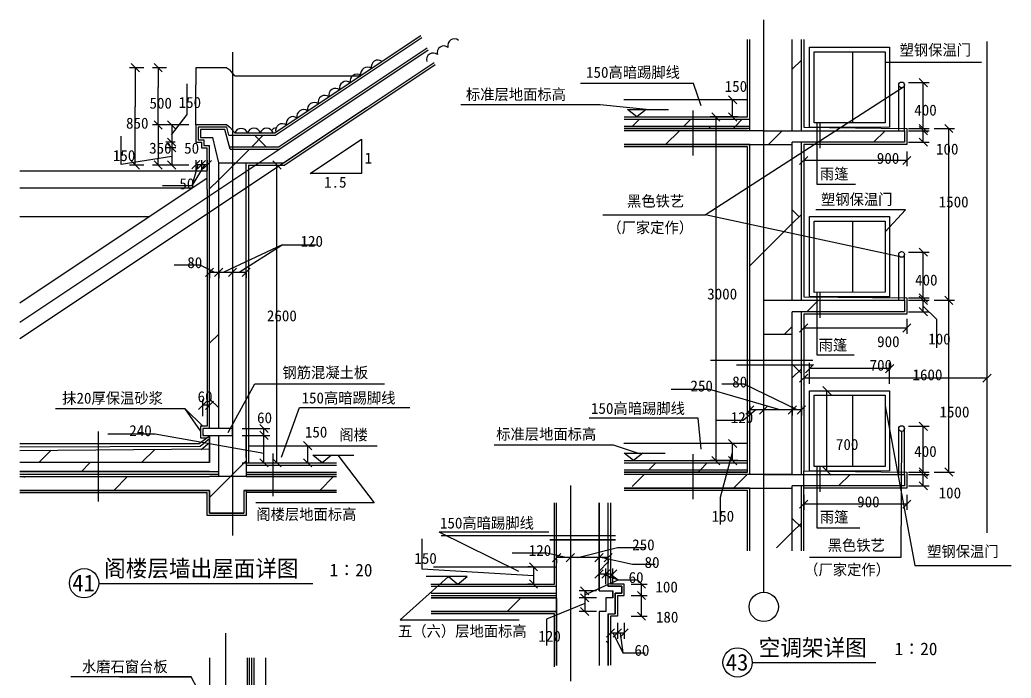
# Model space of a CAD drawing. Header units: metres. Extents: x 570 to 9778, y 8 to 11823.
# Drawn here: x 608 to 9261, y 6075 to 11823 of the extents above; entities that cross this region are included whole.
import ezdxf

# ---------------------------------------------------------------- set-up
doc = ezdxf.new("R2010")
doc.units = ezdxf.units.M
for name, color, linetype in [('5', 7, 'Continuous'), ('A-AXI', 3, 'Continuous'), ('PUB_DIM', 3, 'Continuous'), ('PUB_TEXT', 7, 'Continuous'), ('S_DOTE', 7, 'Continuous'), ('WALL', 7, 'Continuous'), ('WQ', 7, 'Continuous')]:
    doc.layers.add(name, color=color, linetype=linetype)
pattern_1 = [(45, (0, 0), (-224.5064, 224.5064), [])]
pattern_2 = [(45, (0, 0), (-449.013, 449.013), [])]

# ---------------------------------------------------------------- blocks, each defined once
blk = doc.blocks.new('_DIMX')
blk.add_lwpolyline([(-70, -70), (70, 70)])

msp = doc.modelspace()

# ---------------------------------------------------------------- hatches: boundary and pattern name
h = msp.add_hatch()
h.set_pattern_fill('ANSI38', scale=300)
h.paths.add_polyline_path([(4150.68, 11567.88), (4115.58, 11664.66), (2841.15, 10815.04), (2463.81, 10815.04), (2463.81, 10715.04), (2871.42, 10715.04)])
h.paths.add_polyline_path([(2463.81, 10815.04), (2432.23, 10815.04), (2413.81, 10885.04), (2163.81, 10885.04), (2163.81, 10775.04), (2213.81, 10775.04), (2213.81, 10725.04), (2263.81, 10725.04), (2263.81, 10285.92), (2343.81, 10339.26), (2343.81, 10455.04), (2343.81, 10525.04), (2343.81, 10575.04), (2293.24, 10795.04), (2233.81, 10795.04), (2183.81, 10795.04), (2183.81, 10865.04), (2398.39, 10865.04), (2437.86, 10715.04), (2463.81, 10715.04)])
h.paths.add_polyline_path([(2343.81, 10339.26), (2263.81, 10285.92), (2263.81, 10141.7), (2343.81, 10195.04)])
h.paths.add_polyline_path([(2343.81, 10195.04), (2263.81, 10141.7), (2263.81, 8255.04), (2343.81, 8255.04)])
h.paths.add_polyline_path([(2343.81, 8195.04), (2263.81, 8195.04), (2263.81, 7956.94), (642.83, 7956.81), (642.83, 7876.81), (2343.81, 7876.94)])
h = msp.add_hatch()
h.set_pattern_fill('ANSI31', scale=600)
h.paths.add_polyline_path([(7349.99, 11616.58), (7100.06, 11616.58), (7100.06, 10854.65), (7349.99, 10854.65)])
h.paths.add_polyline_path([(7100.06, 11616.58), (6979.99, 11616.58), (6979.99, 10854.65), (7100.06, 10854.65)])
h.paths.add_polyline_path([(7100.06, 10734.65), (6979.99, 10734.65), (6979.99, 8992.66), (7100.06, 8992.66), (7100.06, 9074.63), (7100.05, 9074.63), (7100.05, 9374.63), (7100.06, 9374.63)])
h.paths.add_polyline_path([(7100.06, 9374.63), (7349.99, 9374.64), (7349.99, 10734.65), (7100.06, 10734.65)])
h.paths.add_polyline_path([(7349.99, 8992.66), (7349.99, 9074.63), (7100.06, 9074.63), (7100.06, 8992.66)])
h.paths.add_polyline_path([(7349.99, 8950.52), (7349.99, 8992.66), (7100.06, 8992.66), (7100.06, 8950.52)])
h.paths.add_polyline_path([(6979.99, 8992.66), (6979.99, 8950.52), (7100.06, 8950.52), (7100.06, 8992.66)])
h.paths.add_polyline_path([(7100.06, 8950.52), (6979.99, 8950.52), (6979.99, 7854.65), (7100.06, 7854.65)])
h.paths.add_polyline_path([(7100.06, 7212.56), (7349.99, 7212.56), (7349.99, 7734.65), (7100.06, 7734.65)])
h.paths.add_polyline_path([(7100.06, 7734.65), (6979.99, 7734.65), (6979.99, 7598.2), (6979.99, 7212.56), (7100.06, 7212.56)])
h = msp.add_hatch()
h.set_pattern_fill('ANSI38', scale=300)
h.paths.add_polyline_path([(7349.99, 9374.64), (7429.99, 9374.64), (7429.99, 10754.65), (7349.99, 10754.65)])
h.paths.add_polyline_path([(7349.99, 10854.65), (7429.99, 10854.65), (7429.99, 11616.58), (7349.99, 11616.58)])
h.paths.add_polyline_path([(7429.99, 8950.52), (7349.99, 8950.52), (7349.99, 7854.65), (7429.99, 7854.65)])
h.paths.add_polyline_path([(7349.99, 7212.56), (7429.99, 7212.56), (7429.99, 7754.65), (7349.99, 7754.65)])
h.paths.add_polyline_path([(7349.99, 8992.66), (7429.99, 8992.66), (7429.99, 9274.64), (7349.99, 9274.63)])
h.paths.add_polyline_path([(7349.99, 8992.66), (7349.99, 8950.52), (7429.99, 8950.52), (7429.99, 8992.66)])
h = msp.add_hatch()
h.set_pattern_fill('AN33C', scale=200)
h.set_pattern_definition(pattern_2)
h.paths.add_polyline_path([(4199.82, 11432.38), (4157.7, 11548.52), (2877.48, 10695.04), (2697.48, 10575.04), (2913.81, 10575.04)])
h.paths.add_polyline_path([(2463.81, 10695.04), (2443.13, 10695.04), (2398.39, 10865.04), (2183.81, 10865.04), (2183.81, 10795.04), (2233.81, 10795.04), (2293.24, 10795.04), (2343.81, 10575.04), (2463.81, 10575.04)])
h.paths.add_polyline_path([(2463.81, 7835.04), (2263.81, 7835.04), (2263.81, 7835.04), (642.83, 7834.91), (642.83, 7714.91), (2263.81, 7715.04), (2263.81, 7515.04), (2463.81, 7515.04)])
h.paths.add_polyline_path([(3357.41, 7835.04), (2815.51, 7835.04), (2815.51, 7715.04), (3357.41, 7715.04)])
h.paths.add_polyline_path([(2780.85, 7835.04), (2583.81, 7835.04), (2463.81, 7835.04), (2463.81, 7515.04), (2563.81, 7515.04), (2563.81, 7715.04), (2780.85, 7715.04)])
h.paths.add_polyline_path([(2815.51, 7835.04), (2780.85, 7835.04), (2780.85, 7715.04), (2815.51, 7715.04)])
h.paths.add_polyline_path([(2463.81, 8255.04), (2203.68, 8255.04), (2203.68, 8195.04), (2463.81, 8195.04)])
h = msp.add_hatch()
h.set_pattern_fill('ANSI31', scale=1000)
h.paths.add_polyline_path([(4199.82, 11432.38), (4157.7, 11548.52), (2877.48, 10695.04), (2697.48, 10575.04), (2913.81, 10575.04)])
h.paths.add_polyline_path([(2877.48, 10695.04), (2463.81, 10695.04), (2463.81, 10575.04), (2697.48, 10575.04)])
h.paths.add_polyline_path([(2463.81, 10695.04), (2443.13, 10695.04), (2398.39, 10865.04), (2183.81, 10865.04), (2183.81, 10795.04), (2233.81, 10795.04), (2293.24, 10795.04), (2343.81, 10575.04), (2463.81, 10575.04)])
h.paths.add_polyline_path([(2463.81, 7835.04), (2263.81, 7835.04), (2263.81, 7835.04), (642.83, 7834.91), (642.83, 7714.91), (2263.81, 7715.04), (2263.81, 7515.04), (2463.81, 7515.04)])
h.paths.add_polyline_path([(2780.85, 7835.04), (2583.81, 7835.04), (2463.81, 7835.04), (2463.81, 7515.04), (2563.81, 7515.04), (2563.81, 7715.04), (2780.85, 7715.04)])
h.paths.add_polyline_path([(3357.41, 7835.04), (2815.51, 7835.04), (2815.51, 7715.04), (3357.41, 7715.04)])
h.paths.add_polyline_path([(2815.51, 7835.04), (2780.85, 7835.04), (2780.85, 7715.04), (2815.51, 7715.04)])
h.paths.add_polyline_path([(2203.68, 8255.04), (2203.68, 8195.04), (2463.81, 8195.04), (2463.81, 8255.04)])
h = msp.add_hatch()
h.set_pattern_fill('AN33C', scale=100)
h.set_pattern_definition(pattern_1)
h.paths.add_polyline_path([(6438.11, 10954.65), (5882.64, 10954.65), (5882.64, 10894.65), (6438.11, 10894.65)])
h.paths.add_polyline_path([(6959.99, 10954.65), (6475.72, 10954.65), (6475.72, 10894.65), (6959.99, 10894.65)])
h.paths.add_polyline_path([(6475.72, 10954.65), (6438.11, 10954.65), (6438.11, 10894.65), (6475.72, 10894.65)])
h = msp.add_hatch()
h.set_pattern_fill('ANSI38', scale=300)
h.paths.add_polyline_path([(6438.11, 10894.65), (5882.64, 10894.65), (5882.64, 10874.65), (6438.11, 10874.65)])
h.paths.add_polyline_path([(6959.99, 10894.65), (6475.72, 10894.65), (6475.72, 10874.65), (6959.99, 10874.65)])
h.paths.add_polyline_path([(6475.72, 10894.65), (6438.11, 10894.65), (6438.11, 10874.65), (6475.72, 10874.65)])
h = msp.add_hatch()
h.set_pattern_fill('ANSI31', scale=1000)
h.paths.add_polyline_path([(6443.67, 10854.65), (5953.96, 10854.65), (5953.96, 10734.65), (6443.67, 10734.65)])
h.paths.add_polyline_path([(6481.28, 10854.65), (6443.67, 10854.65), (6443.67, 10734.65), (6481.28, 10734.65)])
h.paths.add_polyline_path([(7100.06, 10854.65), (6481.28, 10854.65), (6481.28, 10734.65), (7100.06, 10734.65)])
h.paths.add_polyline_path([(7563.82, 10854.65), (7100.06, 10854.65), (7100.06, 10734.65), (7349.99, 10734.65), (7349.99, 10754.65), (7563.82, 10754.65)])
h.paths.add_polyline_path([(8329.99, 10854.65), (7591.69, 10854.65), (7591.69, 10754.65), (8329.99, 10754.65)])
h.paths.add_polyline_path([(7591.69, 10854.65), (7563.82, 10854.65), (7563.82, 10754.65), (7591.69, 10754.65)])
h.paths.add_polyline_path([(6443.67, 7854.65), (5953.96, 7854.65), (5953.96, 7734.65), (6443.67, 7734.65)])
h.paths.add_polyline_path([(6481.28, 7854.65), (6443.67, 7854.65), (6443.67, 7734.65), (6481.28, 7734.65)])
h.paths.add_polyline_path([(7100.06, 7854.65), (7100.05, 7854.65), (6481.28, 7854.65), (6481.28, 7734.65), (6979.99, 7734.65), (7100.06, 7734.65)])
h.paths.add_polyline_path([(7449.99, 7854.65), (7349.99, 7854.65), (7349.99, 7854.65), (7100.06, 7854.65), (7100.06, 7734.65), (7349.99, 7734.65), (7349.99, 7754.65), (7449.99, 7754.65)])
h.paths.add_polyline_path([(8329.99, 7854.66), (7591.69, 7854.65), (7591.69, 7754.65), (8329.99, 7754.66)])
h.paths.add_polyline_path([(7591.69, 7854.65), (7563.82, 7854.65), (7563.82, 7754.65), (7591.69, 7754.65)])
h.paths.add_polyline_path([(7563.82, 7854.65), (7449.99, 7854.65), (7449.99, 7754.65), (7563.82, 7754.65)])
h.paths.add_polyline_path([(8329.99, 9374.64), (7591.69, 9374.64), (7591.69, 9274.64), (8329.99, 9274.64)])
h = msp.add_hatch()
h.set_pattern_fill('AN33C', scale=200)
h.set_pattern_definition(pattern_2)
h.paths.add_polyline_path([(6443.67, 10854.65), (5953.96, 10854.65), (5953.96, 10734.65), (6443.67, 10734.65)])
h.paths.add_polyline_path([(6481.28, 10854.65), (6443.67, 10854.65), (6443.67, 10734.65), (6481.28, 10734.65)])
h.paths.add_polyline_path([(7100.06, 10854.65), (6481.28, 10854.65), (6481.28, 10734.65), (7100.06, 10734.65)])
h.paths.add_polyline_path([(7563.82, 10854.65), (7100.06, 10854.65), (7100.06, 10734.65), (7349.99, 10734.65), (7349.99, 10754.65), (7563.82, 10754.65)])
h.paths.add_polyline_path([(8329.99, 10854.65), (7591.69, 10854.65), (7591.69, 10754.65), (8329.99, 10754.65)])
h.paths.add_polyline_path([(7591.69, 10854.65), (7563.82, 10854.65), (7563.82, 10754.65), (7591.69, 10754.65)])
h.paths.add_polyline_path([(6443.67, 7854.65), (5953.96, 7854.65), (5953.96, 7734.65), (6443.67, 7734.65)])
h.paths.add_polyline_path([(6481.28, 7854.65), (6443.67, 7854.65), (6443.67, 7734.65), (6481.28, 7734.65)])
h.paths.add_polyline_path([(7100.06, 7854.65), (7100.05, 7854.65), (6481.28, 7854.65), (6481.28, 7734.65), (6979.99, 7734.65), (7100.06, 7734.65)])
h.paths.add_polyline_path([(7449.99, 7854.65), (7349.99, 7854.65), (7349.99, 7854.65), (7100.06, 7854.65), (7100.06, 7734.65), (7349.99, 7734.65), (7349.99, 7754.65), (7449.99, 7754.65)])
h.paths.add_polyline_path([(8329.99, 7854.66), (7591.69, 7854.65), (7591.69, 7754.65), (8329.99, 7754.66)])
h.paths.add_polyline_path([(7591.69, 7854.65), (7563.82, 7854.65), (7563.82, 7754.65), (7591.69, 7754.65)])
h.paths.add_polyline_path([(8329.99, 9374.64), (7591.69, 9374.64), (7591.69, 9274.64), (8329.99, 9274.64)])
h = msp.add_hatch()
h.set_pattern_fill('AN33C', scale=200)
h.set_pattern_definition(pattern_2)
h.paths.add_polyline_path([(2463.81, 10695.04), (2463.81, 10575.04), (2697.48, 10575.04), (2877.48, 10695.04)])
h = msp.add_hatch()
h.set_pattern_fill('ANSI31', scale=600)
h.paths.add_polyline_path([(2583.81, 10355.04), (2463.81, 10275.04), (2463.81, 8286.4), (2583.81, 8507.55)])
h.paths.add_polyline_path([(2463.81, 10275.04), (2343.81, 10195.04), (2343.81, 8255.04), (2446.79, 8255.04), (2463.81, 8286.4)])
h.paths.add_polyline_path([(2463.81, 10419.26), (2343.81, 10339.26), (2343.81, 10335.33), (2343.81, 10195.04), (2463.81, 10275.04)])
h.paths.add_polyline_path([(2583.81, 10499.26), (2463.81, 10419.26), (2463.81, 10275.04), (2583.81, 10355.04)])
h.paths.add_polyline_path([(2463.81, 10575.04), (2343.81, 10575.04), (2343.81, 10339.26), (2463.81, 10419.26)])
h.paths.add_polyline_path([(2583.81, 10499.26), (2583.81, 10575.04), (2463.81, 10575.04), (2463.81, 10419.26)])
h.paths.add_polyline_path([(2583.81, 8195.04), (2583.81, 8255.04), (2583.81, 8507.55), (2463.81, 8286.4), (2463.81, 7835.04), (2583.81, 7835.04)])
h.paths.add_polyline_path([(2463.81, 8195.04), (2343.81, 8195.04), (2343.81, 7835.04), (2463.81, 7835.04)])
h = msp.add_hatch()
h.set_pattern_fill('AN33C', scale=200)
h.set_pattern_definition(pattern_2)
h.paths.add_polyline_path([(7100.05, 9374.63), (7100.05, 9074.63), (7349.99, 9074.63), (7349.99, 9274.63), (7829.99, 9274.64), (7829.99, 9374.64)])
h = msp.add_hatch()
h.set_pattern_fill('ANSI31', scale=600)
h.paths.add_polyline_path([(7349.99, 8950.52), (7100.06, 8950.52), (7100.06, 7874.65), (7349.99, 7874.65)])
h = msp.add_hatch()
h.set_pattern_fill('AN32C', scale=200)
h.set_pattern_definition(pattern_2)
h.paths.add_polyline_path([(2263.81, 8076.47), (642.83, 8062.65), (642.83, 7956.81), (2263.81, 7956.94)])
h = msp.add_hatch()
h.set_pattern_fill('ANSI38', scale=300)
h.paths.add_polyline_path([(2932.87, 7875.04), (2583.81, 7875.04), (2583.81, 7855.04), (2932.87, 7855.04)])
h.paths.add_polyline_path([(3365.41, 7875.04), (2967.53, 7875.04), (2967.53, 7855.04), (3365.41, 7855.04)])
h.paths.add_polyline_path([(2967.53, 7875.04), (2932.87, 7875.04), (2932.87, 7855.04), (2967.53, 7855.04)])
h = msp.add_hatch()
h.set_pattern_fill('AN33C', scale=100)
h.set_pattern_definition(pattern_1)
h.paths.add_polyline_path([(6438.11, 7954.65), (5882.64, 7954.65), (5882.64, 7894.65), (6438.11, 7894.65)])
h.paths.add_polyline_path([(6959.99, 7954.65), (6475.72, 7954.65), (6475.72, 7894.65), (6959.99, 7894.65)])
h.paths.add_polyline_path([(6475.72, 7954.65), (6438.11, 7954.65), (6438.11, 7894.65), (6475.72, 7894.65)])
h = msp.add_hatch()
h.set_pattern_fill('ANSI38', scale=300)
h.paths.add_polyline_path([(6438.11, 7894.65), (5882.64, 7894.65), (5882.64, 7874.65), (6438.11, 7874.65)])
h.paths.add_polyline_path([(6959.99, 7894.65), (6475.72, 7894.65), (6475.72, 7874.65), (6959.99, 7874.65)])
h.paths.add_polyline_path([(6475.72, 7894.65), (6438.11, 7894.65), (6438.11, 7874.65), (6475.72, 7874.65)])
h = msp.add_hatch()
h.set_pattern_fill('ANSI31', scale=600)
h.paths.add_polyline_path([(5663.26, 7575.47), (5413.32, 7575.47), (5413.32, 7317), (5663.26, 7317)])
h.paths.add_polyline_path([(5413.32, 7575.47), (5293.26, 7575.47), (5293.26, 7317), (5413.32, 7317)])
h.paths.add_polyline_path([(5413.32, 7317), (5293.26, 7317), (5293.26, 7283.66), (5413.32, 7283.66)])
h.paths.add_polyline_path([(5663.26, 7317), (5413.32, 7317), (5413.32, 7283.66), (5663.26, 7283.66)])
h.paths.add_polyline_path([(5663.26, 7283.66), (5413.32, 7283.66), (5413.32, 6201.98), (5663.26, 6201.98), (5663.26, 6657.23), (5723.26, 6657.23), (5723.26, 6777.23), (5783.26, 6777.23), (5783.26, 6837.23), (5663.26, 6837.23)])
h.paths.add_polyline_path([(5413.32, 7283.66), (5293.26, 7283.66), (5293.26, 6201.98), (5413.32, 6201.98)])
h = msp.add_hatch()
h.set_pattern_fill('ANSI38', scale=300)
h.paths.add_polyline_path([(5743.26, 6657.23), (5803.26, 6657.23), (5803.26, 6817.23), (5863.26, 6817.23), (5863.26, 6877.23), (5743.26, 6877.23), (5743.26, 7283.66), (5663.26, 7283.66), (5663.26, 6983.59), (5663.26, 6983.59), (5663.26, 6848.42), (5663.26, 6848.42), (5663.26, 6837.23), (5783.26, 6837.23), (5783.26, 6777.23), (5723.26, 6777.23), (5723.26, 6657.23), (5663.26, 6657.23), (5663.26, 6201.98), (5743.26, 6201.98)])
h.paths.add_polyline_path([(5743.26, 7575.47), (5663.26, 7575.47), (5663.26, 7317), (5743.26, 7317)])
h.paths.add_polyline_path([(5743.26, 7317), (5663.26, 7317), (5663.26, 7283.66), (5743.26, 7283.66)])
h = msp.add_hatch()
h.set_pattern_fill('AN33C', scale=300)
h.set_pattern_definition([(45, (0, 0), (-673.52, 673.52), [])])
h.paths.add_polyline_path([(4587.54, 6877.23), (4241.36, 6877.23), (4241.36, 6817.23), (4587.54, 6817.23)])
h.paths.add_polyline_path([(4616.01, 6877.23), (4587.54, 6877.23), (4587.54, 6817.23), (4616.01, 6817.23)])
h.paths.add_polyline_path([(5293.26, 6877.23), (4616.01, 6877.23), (4616.01, 6817.23), (5293.26, 6817.23)])
h = msp.add_hatch()
h.set_pattern_fill('ANSI38', scale=300)
h.paths.add_polyline_path([(4587.54, 6817.23), (4241.36, 6817.23), (4241.36, 6797.23), (4587.54, 6797.23)])
h.paths.add_polyline_path([(4616.01, 6817.23), (4587.54, 6817.23), (4587.54, 6797.23), (4616.01, 6797.23)])
h.paths.add_polyline_path([(5293.26, 6817.23), (4616.01, 6817.23), (4616.01, 6797.23), (5293.26, 6797.23)])
h = msp.add_hatch()
h.set_pattern_fill('AN33C', scale=200)
h.set_pattern_definition(pattern_2)
h.paths.add_polyline_path([(4587.54, 6777.23), (4241.36, 6777.23), (4241.36, 6657.23), (4587.54, 6657.23)])
h.paths.add_polyline_path([(4616.01, 6777.23), (4587.54, 6777.23), (4587.54, 6657.23), (4616.01, 6657.23)])
h.paths.add_polyline_path([(5293.26, 6777.23), (4616.01, 6777.23), (4616.01, 6657.23), (5293.26, 6657.23)])
h = msp.add_hatch()
h.set_pattern_fill('ANSI31', scale=1000)
h.paths.add_polyline_path([(4587.54, 6777.23), (4241.36, 6777.23), (4241.36, 6657.23), (4587.54, 6657.23)])
h.paths.add_polyline_path([(5293.26, 6777.23), (4616.01, 6777.23), (4616.01, 6657.23), (5293.26, 6657.23)])
h.paths.add_polyline_path([(4616.01, 6777.23), (4587.54, 6777.23), (4587.54, 6657.23), (4616.01, 6657.23)])

# ---------------------------------------------------------------- linework, layer by layer
for p, q in [((4117.43, 11665.89), (2841.15, 10815.04)), ((6959.99, 10974.62), (6959.99, 11650.01)), ((6979.99, 10854.65), (6979.99, 11650.01)), ((7349.99, 10854.65), (7349.99, 11650.01)), ((7429.99, 10854.65), (7429.99, 11650.01)), ((4161.75, 11575.26), (2871.42, 10715.04)), ((4170.62, 11557.13), (2877.48, 10695.04)), ((4223.81, 11448.37), (2913.81, 10575.04)), ((2068.06, 10996.73), (2068.06, 11264.29)), ((5672.7, 11080.85), (4457.76, 11080.85)), ((6074, 11040.67), (5672.7, 11080.85)), ((1931.34, 10820.25), (2068.06, 10996.73)), ((5882.64, 10954.65), (6979.99, 10954.65)), ((7591.69, 10928.28), (7591.69, 10702.34)), ((2413.81, 10885.04), (2163.81, 10885.04)), ((2163.81, 10885.04), (2163.81, 10775.04)), ((2398.39, 10865.04), (2183.81, 10865.04)), ((2183.81, 10865.04), (2183.81, 10795.04)), ((2443.13, 10695.04), (2398.39, 10865.04)), ((2432.23, 10815.04), (2413.81, 10885.04)), ((5882.64, 10894.65), (6979.99, 10894.65)), ((5882.64, 10874.65), (6959.99, 10874.65)), ((6979.99, 10874.65), (5882.64, 10874.65)), ((7100.06, 10854.65), (5882.64, 10854.65)), ((7100.05, 10854.65), (7100.05, 10854.65)), ((7100.05, 10854.65), (8329.99, 10854.65)), ((7449.99, 10884.65), (8349.99, 10874.65)), ((8329.99, 10854.65), (8329.99, 10754.65)), ((8349.99, 10874.65), (8349.99, 10734.65)), ((1490.83, 10558.85), (1490.83, 10807.15)), ((2163.81, 10775.04), (2213.81, 10775.04)), ((2163.81, 10775.04), (2213.81, 10775.04)), ((2183.81, 10795.04), (2233.81, 10795.04)), ((2213.81, 10775.04), (2213.81, 10725.04)), ((2233.81, 10795.04), (2293.24, 10795.04)), ((2233.81, 10795.04), (2233.81, 10795.04)), ((2343.81, 10575.04), (2293.24, 10795.04)), ((2432.23, 10815.04), (2841.15, 10815.04)), ((5882.64, 10734.65), (7349.99, 10734.65)), ((6979.99, 7854.65), (6979.99, 10734.65)), ((7349.99, 9374.63), (7349.99, 10754.65)), ((8329.99, 10754.65), (7349.99, 10754.65)), ((7429.99, 9374.64), (7429.99, 10754.65)), ((8349.99, 10734.65), (7449.99, 10734.65)), ((2213.81, 10725.04), (2263.81, 10725.04)), ((2263.81, 8255.04), (2263.81, 10725.04)), ((2437.86, 10715.04), (2871.42, 10715.04)), ((2443.13, 10695.04), (2877.48, 10695.04)), ((6959.99, 10714.65), (5882.64, 10714.65)), ((6959.99, 7874.65), (6959.99, 10714.65)), ((1933.2, 10629.51), (1490.83, 10558.85)), ((2343.81, 8255.04), (2343.81, 10575.04)), ((2343.81, 10575.04), (2913.81, 10575.04)), ((2583.81, 8255.04), (2583.81, 10575.04)), ((2583.81, 10275.33), (2583.81, 10575.04)), ((2162.63, 10556.96), (2108.01, 10373.52)), ((2220.24, 10556.13), (2108.01, 10373.52)), ((2343.81, 10335.33), (2343.81, 10525.04)), ((2603.81, 10555.04), (2603.81, 8235.04)), ((2343.81, 10335.33), (2343.81, 10455.04)), ((2108.01, 10373.52), (1852.8, 10373.52)), ((2243.81, 10344.33), (2243.81, 8275.04)), ((8338.79, 10165.31), (7556.73, 10165.31)), ((2896.88, 9858.56), (2387.85, 9619.81)), ((2522.73, 9619.6), (2896.88, 9858.56)), ((2896.88, 9858.56), (3197.89, 9858.56)), ((2180.34, 9680.83), (1955.47, 9680.83)), ((2309.14, 9616.47), (2180.34, 9680.83)), ((7563.82, 9448.27), (7563.82, 8898.66)), ((7591.69, 9448.27), (7591.69, 9222.32)), ((7100.05, 9374.63), (8329.99, 9374.64)), ((7100.05, 9374.63), (7100.05, 9374.63)), ((7100.05, 9374.63), (7100.05, 9074.63)), ((7449.99, 9404.64), (8349.99, 9394.64)), ((8329.99, 9374.64), (8329.99, 9274.64)), ((8349.99, 9394.64), (8349.99, 9254.64)), ((8329.99, 9274.64), (7349.99, 9274.63)), ((7349.99, 7854.65), (7349.99, 9274.63)), ((7429.99, 7854.65), (7429.99, 9274.64)), ((8493.46, 9321.89), (8608.34, 9210.07)), ((8349.99, 9254.64), (7449.99, 9254.64)), ((8608.34, 9210.07), (8608.34, 8959.59)), ((7349.99, 9074.63), (7100.05, 9074.63)), ((6636.14, 8851.08), (7529.33, 8851.08)), ((7563.82, 8898.66), (7890.25, 8898.66)), ((6959.99, 7874.65), (6959.99, 8814.65)), ((6630.6, 8594.66), (6293.47, 8594.66)), ((7233.98, 8420.84), (6630.6, 8594.66)), ((6929.42, 8641.89), (6734.02, 8641.89)), ((7393.23, 8418.72), (6929.42, 8641.89)), ((2892.55, 8005.04), (3049.66, 8437.41)), ((3049.66, 8437.41), (4013.18, 8437.41)), ((7032.1, 8418.53), (6922.59, 8324.11)), ((6529.31, 8346.16), (5576.2, 8346.16)), ((6555.18, 8073.39), (6529.31, 8346.16)), ((6922.59, 8324.11), (6692.83, 8324.11)), ((2463.81, 8255.04), (2203.68, 8255.04)), ((2203.68, 8255.04), (2203.68, 8195.04)), ((2463.81, 8195.04), (2463.81, 8255.04)), ((2583.81, 8255.04), (2583.81, 7835.04)), ((1789.69, 8205.93), (1374.39, 8205.93)), ((2737.82, 8037.56), (1789.69, 8205.93)), ((2181.24, 8101.48), (2263.81, 8168.02)), ((2203.68, 8195.04), (2463.81, 8195.04)), ((2233.68, 8195.04), (2233.68, 8193.73)), ((2263.81, 7956.94), (2263.81, 8195.04)), ((2583.81, 8001.85), (2583.81, 8195.04)), ((607.5, 8123.45), (2172.44, 8125.37)), ((607.5, 8096.3), (2181.24, 8101.48)), ((607.5, 8062.35), (2263.81, 8076.47)), ((5789.82, 8109.59), (4748.39, 8109.59)), ((5999.1, 8040.67), (5789.82, 8109.59)), ((3383.41, 8020.87), (3700.99, 7604.73)), ((6825.26, 8043.12), (6721.87, 7651.6)), ((2263.81, 7956.94), (607.5, 7956.81)), ((2263.81, 7879.19), (607.5, 7879.06)), ((2343.81, 7876.94), (607.5, 7876.81)), ((2583.81, 7935.04), (3372.07, 7935.04)), ((2583.81, 7875.04), (3372.07, 7875.04)), ((5882.64, 7954.65), (6959.93, 7954.65)), ((5882.64, 7894.65), (6959.93, 7894.65)), ((6959.99, 7874.65), (5882.64, 7874.65)), ((5882.64, 7874.65), (6959.99, 7874.65)), ((7449.99, 7884.66), (8349.99, 7874.66)), ((7449.99, 7187.75), (7449.99, 7883.65)), ((7591.69, 7928.29), (7591.69, 7702.34)), ((8349.99, 7874.66), (8349.99, 7734.66)), ((607.5, 7854.91), (2343.81, 7855.05)), ((607.5, 7834.91), (2263.81, 7835.04)), ((2583.81, 7835.04), (2263.81, 7835.04)), ((2583.81, 7855.04), (3372.13, 7855.04)), ((2583.81, 7855.04), (3372.13, 7855.04)), ((2583.81, 7835.04), (3372.13, 7835.04)), ((3372.13, 7835.04), (2583.81, 7835.04)), ((2603.81, 7855.04), (3372.13, 7855.04)), ((7349.99, 7854.65), (5882.64, 7854.65)), ((7100.05, 7854.65), (8329.99, 7854.66)), ((8329.99, 7854.66), (8329.99, 7754.66)), ((2263.81, 7715.04), (607.5, 7714.91)), ((2263.81, 7715.04), (2263.81, 7515.04)), ((2563.81, 7715.04), (2563.81, 7515.04)), ((3372.13, 7715.04), (2563.81, 7715.04)), ((5882.64, 7734.65), (7349.99, 7734.65)), ((6959.99, 7714.65), (5882.64, 7714.65)), ((6959.99, 7598.2), (6959.99, 7714.65)), ((6959.99, 7187.75), (6959.99, 7714.65)), ((6979.99, 7187.75), (6979.99, 7734.65)), ((8329.99, 7754.66), (7349.99, 7754.65)), ((7349.99, 7187.75), (7349.99, 7754.65)), ((7429.99, 7187.75), (7429.99, 7754.65)), ((8349.99, 7734.66), (7449.99, 7734.66)), ((607.5, 7694.91), (2243.81, 7695.04)), ((6721.87, 7651.6), (6721.87, 7417.77)), ((3700.99, 7604.73), (2666.53, 7604.73)), ((5273.26, 6897.2), (5273.26, 7605.53)), ((5273.26, 6897.2), (5273.26, 7605.53)), ((5293.26, 6777.23), (5293.26, 7605.53)), ((5293.26, 6184.62), (5293.26, 7605.53)), ((5663.26, 6837.23), (5663.26, 7605.53)), ((5663.26, 7605.53), (5663.26, 6837.23)), ((5743.26, 6876.75), (5743.26, 7605.53)), ((5743.26, 6877.23), (5743.26, 7605.53)), ((5763.26, 7605.53), (5763.26, 6897.23)), ((2263.81, 7515.04), (2563.81, 7515.04)), ((4119.9, 7027.69), (4119.9, 7291.79)), ((5226.41, 7349.47), (4269.3, 7349.47)), ((4962.04, 7007.78), (4269.3, 7349.47)), ((5806.2, 7317), (4285.21, 7317)), ((5235.29, 7283.66), (5806.25, 7283.66)), ((5806.25, 7283.66), (5235.29, 7283.66)), ((5479.27, 7128.06), (5825.11, 7216.28)), ((5825.11, 7216.28), (6067.41, 7216.28)), ((5206.59, 7166.94), (4905.68, 7166.94)), ((5373.2, 7128.06), (5206.59, 7166.94)), ((5691.4, 7128.06), (5956.75, 7071.33)), ((5090.82, 6967.44), (4119.9, 7027.69)), ((4217.57, 7047.23), (5294.84, 7047.23)), ((5956.75, 7071.33), (6154.69, 7071.33)), ((8420.64, 7059.59), (9260.88, 7059.59)), ((4349.12, 6963.25), (3926.08, 6585.46)), ((5538.54, 6802.02), (5829.73, 6934.05)), ((5663.26, 6848.42), (5663.26, 6983.59)), ((5706.47, 6984.04), (5829.73, 6934.05)), ((5763.26, 6984.04), (5829.73, 6934.05)), ((5829.73, 6934.05), (5998.17, 6932.94)), ((4194.48, 6897.2), (5273.26, 6897.2)), ((4197.57, 6877.23), (5293.26, 6877.23)), ((4197.57, 6877.23), (5293.26, 6877.23)), ((5663.26, 6837.23), (5783.26, 6837.23)), ((5743.26, 6877.23), (5863.26, 6877.23)), ((5863.26, 6877.23), (5743.26, 6877.23)), ((5883.26, 6897.23), (5763.26, 6897.23)), ((5783.26, 6777.23), (5783.26, 6837.23)), ((5783.26, 6837.23), (5783.26, 6777.23)), ((5863.26, 6865.78), (5862.87, 6866.17)), ((5863.26, 6877.23), (5863.26, 6817.23)), ((5863.26, 6817.23), (5863.26, 6877.23)), ((5883.26, 6797.23), (5883.26, 6897.23)), ((4197.57, 6817.23), (5293.26, 6817.23)), ((4197.57, 6817.23), (5293.26, 6817.23)), ((4198.71, 6797.23), (5293.26, 6797.23)), ((4198.71, 6797.23), (5293.26, 6797.23)), ((5293.26, 6777.23), (4199.16, 6777.23)), ((4199.16, 6777.23), (5293.26, 6777.23)), ((5293.26, 6777.23), (5293.26, 6184.62)), ((5783.26, 6777.23), (5723.26, 6777.23)), ((5723.26, 6777.23), (5723.26, 6657.23)), ((5803.26, 6817.23), (5803.26, 6637.23)), ((5863.26, 6817.23), (5803.26, 6817.23)), ((5803.26, 6637.23), (5803.26, 6817.23)), ((5803.26, 6817.23), (5863.26, 6817.23)), ((5823.26, 6797.23), (5883.26, 6797.23)), ((5823.26, 6797.23), (5823.26, 6617.23)), ((5538.54, 6727.06), (5203.55, 6591.26)), ((3926.08, 6585.46), (4964.92, 6585.46)), ((5293.26, 6657.23), (4199.25, 6657.23)), ((4199.25, 6657.23), (5291.54, 6657.23)), ((5273.26, 6637.23), (4199.25, 6637.23)), ((5203.55, 6591.26), (5203.55, 6361.86)), ((5273.26, 6173.55), (5273.26, 6637.23)), ((5663.26, 6657.23), (5663.26, 6184.62)), ((5723.26, 6657.23), (5663.26, 6657.23)), ((5663.26, 6657.23), (5663.26, 6184.62)), ((5743.26, 6637.23), (5743.26, 6184.62)), ((5743.26, 6184.62), (5743.26, 6637.23)), ((5743.26, 6637.23), (5803.26, 6637.23)), ((5763.26, 6617.23), (5763.26, 6187.97)), ((5823.26, 6617.23), (5763.26, 6617.23)), ((5787.56, 6468.75), (5871.03, 6296.1)), ((5846.77, 6468.68), (5871.03, 6296.1)), ((2593.75, 5860.99), (2593.75, 6253.1)), ((2613.75, 5860.99), (2613.75, 6253.1)), ((2633.75, 5860.99), (2633.75, 6253.1)), ((2653.75, 5860.99), (2653.75, 6253.1)), ((2753.75, 5840.99), (2753.75, 6253.1)), ((5871.03, 6296.1), (6065.33, 6296.1)), ((2104.54, 6086.21), (1053.9, 6086.21)), ((1476.57, 6086.21), (2104.54, 6086.21)), ((2263.75, 5780.51), (2104.54, 6086.21))]:
    msp.add_line(p, q)
for points in [[(4108.56, 11684.02), (2835.09, 10835.04)], [(4117.43, 11665.89), (2841.15, 10815.04)], [(7449.99, 11650.01), (7449.99, 10884.65)], [(9049.99, 7345.46), (9049.99, 11635.18)], [(4161.75, 11575.26), (2871.42, 10715.04)], [(4170.62, 11557.13), (2877.48, 10695.04)], [(7499.99, 10884.65), (7499.99, 11584.65), (8199.99, 11584.65), (8199.99, 10884.65), (7499.99, 10883.65)], [(7874.99, 11544.65), (7874.94, 10924.15)], [(4232.68, 11430.25), (2919.87, 10555.04)], [(8159.99, 11453.53), (9000.88, 11453.53)], [(2413.81, 11405.04), (2143.81, 11405.04), (2143.81, 11255.04)], [(2413.81, 11405.04), (2441.05, 11385.76)], [(2483.81, 11335.04), (2441.05, 11385.76)], [(2143.81, 10905.04), (2143.81, 11255.04)], [(2483.81, 11335.04), (3585.09, 11335.04)], [(6555.18, 11073.39), (6488.29, 11268.37), (5500.67, 11268.37)], [(8280.66, 10854.65), (8280.66, 11254.65)], [(8329.99, 10854.65), (8329.99, 11254.65)], [(6589.42, 10119.7), (8322.36, 11237.03)], [(6959.99, 11124.65), (5881.12, 11124.65)], [(3417.48, 11055.04), (607.5, 9181.72)], [(3633.81, 11055.04), (607.5, 9037.5)], [(6481.28, 11030.41), (6481.28, 10637.3)], [(2413.81, 10905.04), (2143.81, 10905.04), (2143.81, 10755.04), (2193.81, 10755.04), (2193.81, 10705.04), (2243.81, 10705.04)], [(2413.81, 10905.04), (2441.05, 10885.76)], [(5882.64, 10974.62), (6959.99, 10974.62)], [(7563.82, 10928.28), (7563.82, 10389.63), (7901.99, 10389.63)], [(2483.81, 10835.04), (2441.05, 10885.76)], [(2483.81, 10835.04), (2835.09, 10835.04)], [(7449.99, 10734.65), (7449.99, 9404.64)], [(2243.81, 10344.33), (2243.81, 10705.04)], [(607.5, 10505.04), (2243.81, 10505.04)], [(2603.81, 10555.04), (2919.87, 10555.04)], [(2243.81, 10440.85), (607.5, 9349.98)], [(607.5, 10355.04), (2115.09, 10355.04)], [(8159.99, 9973.51), (8338.79, 10165.31)], [(607.5, 10105.04), (1740.09, 10105.04)], [(5696.93, 10119.7), (6589.42, 10119.7)], [(8306.19, 9749.68), (6589.42, 10119.7)], [(7499.99, 9404.64), (7499.99, 10104.64), (8199.99, 10104.64), (8199.99, 9404.64), (7499.99, 9403.63)], [(7874.99, 10064.64), (7874.94, 9444.13)], [(8280.66, 9374.64), (8280.66, 9774.64)], [(8329.99, 9374.64), (8329.99, 9774.64)], [(7100.05, 9374.63), (7100.05, 9074.63)], [(7449.99, 9254.64), (7449.99, 7883.65)], [(7529.33, 8808.94), (6864.06, 8808.94)], [(2427.53, 8219.54), (2658.13, 8644.51), (3790.17, 8644.51)], [(7499.99, 7884.66), (7499.99, 8584.66), (8199.99, 8584.66), (8199.99, 7884.66), (7499.99, 7883.65)], [(7874.99, 8544.66), (7874.94, 7924.15)], [(2051.11, 8427.74), (919.9, 8427.74)], [(2183.67, 8234.46), (2051.11, 8427.74)], [(2204.54, 8275.04), (2051.11, 8427.74)], [(8159.99, 8453.53), (8420.64, 7059.59)], [(1291.39, 8228.45), (1291.39, 7617.92)], [(2183.67, 8275.04), (2183.67, 8173.87)], [(2243.81, 8275.04), (2183.67, 8275.04)], [(8280.66, 7854.66), (8280.66, 8254.66)], [(8301.53, 7130.7), (8305.41, 8229.6)], [(8329.99, 7854.66), (8329.99, 8254.66)], [(2172.44, 8125.37), (2263.81, 8190.7)], [(2183.67, 8173.87), (2240.27, 8173.87)], [(2213.68, 8196.41), (2203.68, 8193.21)], [(2343.81, 7835.04), (2343.81, 8195.04)], [(2191.02, 8071.53), (2263.81, 8132.78)], [(2603.81, 8105.04), (3727.69, 8105.04)], [(6959.99, 8124.65), (5881.12, 8124.65)], [(2815.51, 8038.15), (2815.51, 7663.3)], [(5882.64, 7974.62), (6959.93, 7974.62)], [(6481.28, 8030.41), (6481.28, 7637.3)], [(2603.81, 7955), (3372.07, 7955)], [(7563.82, 7927.89), (7563.82, 7389.24), (7940.18, 7389.24)], [(2583.81, 7715.04), (2583.81, 7495.04), (2243.81, 7495.04), (2243.81, 7695.04)], [(2563.81, 7715.04), (2563.81, 7515.04), (2263.81, 7515.04), (2263.81, 7715.04)], [(2583.81, 7695.04), (2583.81, 7695.04)], [(3372.13, 7695.04), (2583.81, 7695.04)], [(7499.13, 7130.7), (8301.53, 7130.7)], [(1296.6, 6903.08), (3166.32, 6903.08)], [(2263.75, 6253.1), (2263.75, 5800.99)], [(7001.48, 6211.38), (8078.42, 6211.38)]]:
    msp.add_lwpolyline(points)
for points in [[(4437.68, 11643.76, 0.73), (4344.65, 11582.29, -0.54)], [(4252.45, 11520.16, 0.73), (4159.42, 11458.7, -0.54)], [(4345.26, 11581.8, 0.73), (4252.23, 11520.34, -0.54)], [(3770.24, 11458.7, 0.73), (3677.2, 11397.24, -0.54)], [(3585.01, 11335.1, 0.73), (3491.97, 11273.64, -0.54)], [(3677.82, 11396.75, 0.73), (3584.78, 11335.28, -0.54)], [(3491.97, 11273.64, 0.73), (3398.94, 11212.18, -0.54)], [(3306.75, 11150.05, 0.73), (3213.71, 11088.58, -0.54)], [(3399.56, 11211.69, 0.73), (3306.52, 11150.23, -0.54)], [(3213.71, 11088.58, 0.73), (3120.67, 11027.12, -0.54)], [(3121.29, 11026.63, 0.73), (3028.26, 10965.17, -0.54)], [(2935.67, 10903.35, 0.73), (2842.64, 10841.88, -0.54)], [(3028.48, 10964.99, 0.73), (2935.45, 10903.53, -0.54)], [(2595.31, 10834.86, 0.73), (2483.81, 10835.04, -0.54)], [(2706.7, 10835.07, 0.73), (2595.19, 10835.24, -0.54)], [(2818.08, 10835.27, 0.73), (2706.58, 10835.44, -0.54)], [(2845.34, 10881.13, 0.21), (2804.99, 10857.56, 0.21)]]:
    msp.add_lwpolyline(points, format="xyb")
for points in [[(7539.99, 10923.71), (7539.99, 11544.65), (8159.99, 11544.65), (8159.99, 10924.6)], [(7539.99, 9443.69), (7539.99, 10064.64), (8159.99, 10064.64), (8159.99, 9444.58)], [(7539.99, 7923.71), (7539.99, 8544.66), (8159.99, 8544.66), (8159.99, 7924.6)]]:
    msp.add_lwpolyline(points, close=True)
for centre, radius in [((8304.63, 11254.65), 25), ((8304.63, 9774.64), 25), ((8304.63, 8254.66), 25), ((1168.49, 6904.07), 128), ((7101.01, 6697.18), 128), ((6872.84, 6212.45), 128)]:
    msp.add_circle(centre, radius)
at = {"layer": '5'}
msp.add_lwpolyline([(3591.07, 10780.6), (3591.07, 10480.6), (3141.07, 10480.6), (3591.07, 10780.6)], dxfattribs=at)
at = {"layer": 'A-AXI'}
for p, q in [((2603.84, 10555.04), (2901.86, 10555.04)), ((2851.86, 7955.2), (2851.86, 10554.84)), ((6979.99, 8449.87), (6979.99, 8367.26)), ((7099.85, 8417.26), (6980.19, 8417.26)), ((7100.05, 8449.87), (7100.05, 8367.26)), ((7100.05, 8449.87), (7100.05, 8367.26)), ((7349.79, 8417.26), (7100.25, 8417.26)), ((7349.99, 8449.87), (7349.99, 8367.26)), ((7349.99, 8449.87), (7349.99, 8367.26)), ((7429.79, 8417.26), (7350.19, 8417.26)), ((7429.99, 8449.87), (7429.99, 8367.26)), ((2603.84, 7955), (2901.86, 7955))]:
    msp.add_line(p, q, dxfattribs=at)
at = {"layer": 'PUB_DIM'}
for p, q in [((1689.06, 11405.04), (1565.55, 11405.04)), ((1615.55, 11404.84), (1615.55, 11062.25)), ((1889.06, 11405.04), (1765.55, 11405.04)), ((1815.55, 11404.84), (1815.55, 11232.71)), ((8365.86, 11274.65), (8543.91, 11274.65)), ((8493.91, 10874.85), (8493.91, 11274.45)), ((1815.55, 10905.24), (1815.55, 11232.71)), ((6871.12, 11124.66), (6779.68, 11124.66)), ((6829.68, 11124.86), (6829.68, 11125.06)), ((6829.68, 10974.66), (6829.68, 11124.66)), ((1615.55, 10555.24), (1615.55, 11062.25)), ((5910.84, 11040.67), (6074, 11040.67)), ((5992.42, 10974.62), (5910.84, 11040.67)), ((6074, 11040.67), (5992.42, 10974.62)), ((6027.3, 11040.67), (6269.58, 11040.67)), ((1889.06, 10905.04), (1765.55, 10905.04)), ((1889.06, 10905.04), (1765.55, 10905.04)), ((1815.55, 10904.84), (1815.55, 10609.23)), ((2083.81, 10905.03), (1883.36, 10905.03)), ((1933.36, 10905.23), (1933.36, 10905.43)), ((1933.36, 10905.03), (1933.36, 10755.03)), ((6875.66, 10974.65), (6633.53, 10974.65)), ((6683.53, 10974.45), (6683.53, 7974.82)), ((6871.12, 10974.66), (6779.68, 10974.66)), ((6829.68, 10974.46), (6829.68, 10974.26)), ((8365.86, 10874.65), (8543.91, 10874.65)), ((8365.86, 10854.65), (8543.91, 10854.65)), ((8493.9, 10754.65), (8493.91, 10854.65)), ((8493.91, 10854.85), (8493.91, 10855.05)), ((8588.1, 10874.65), (8766.15, 10874.65)), ((8716.15, 9374.83), (8716.15, 10874.45)), ((1964.7, 10755.03), (1883.36, 10755.03)), ((1933.36, 10755.23), (1933.36, 10755.43)), ((1933.36, 10755.03), (1933.36, 10705.03)), ((1933.36, 10754.83), (1933.36, 10754.63)), ((8365.86, 10754.65), (8543.9, 10754.65)), ((8493.9, 10754.45), (8493.9, 10754.25)), ((1969.19, 10705.03), (1883.36, 10705.03)), ((1933.36, 10705.23), (1933.36, 10705.43)), ((1933.36, 10705.03), (1933.36, 10555.04)), ((1933.36, 10704.83), (1933.36, 10704.63)), ((7449.99, 10674.65), (7449.99, 10545.12)), ((8349.99, 10674.65), (8349.99, 10545.12)), ((1815.55, 10555.24), (1815.55, 10609.23)), ((2143.61, 10558.12), (2143.41, 10558.12)), ((2143.81, 10598.59), (2143.81, 10508.12)), ((2193.81, 10558.12), (2143.81, 10558.12)), ((2193.61, 10558.12), (2193.41, 10558.12)), ((2193.81, 10598.59), (2193.81, 10508.12)), ((2193.81, 10598.59), (2193.81, 10508.12)), ((2243.81, 10558.12), (2193.81, 10558.12)), ((2194.01, 10558.12), (2194.21, 10558.12)), ((2243.81, 10598.59), (2243.81, 10508.12)), ((2244.01, 10558.12), (2244.21, 10558.12)), ((8349.79, 10595.12), (7450.19, 10595.12)), ((1689.06, 10555.04), (1565.55, 10555.04)), ((1889.06, 10555.04), (1765.55, 10555.04)), ((2083.81, 10555.04), (1883.36, 10555.04)), ((1933.36, 10554.84), (1933.36, 10554.64)), ((8365.86, 9794.64), (8543.91, 9794.64)), ((8493.91, 9394.84), (8493.91, 9794.44)), ((2263.61, 9617.98), (2263.41, 9617.98)), ((2343.81, 9617.98), (2263.81, 9617.98)), ((2263.81, 9614.4), (2263.81, 9567.98)), ((2343.61, 9617.98), (2343.41, 9617.98)), ((2463.81, 9617.98), (2343.81, 9617.98)), ((2343.81, 9614.4), (2343.81, 9567.98)), ((2343.81, 9614.4), (2343.81, 9567.98)), ((2344.01, 9617.98), (2344.21, 9617.98)), ((2463.61, 9617.98), (2463.41, 9617.98)), ((2583.81, 9617.98), (2463.81, 9617.98)), ((2463.81, 9614.4), (2463.81, 9567.98)), ((2463.81, 9614.4), (2463.81, 9567.98)), ((2464.01, 9617.98), (2464.21, 9617.98)), ((2583.81, 9614.4), (2583.81, 9567.98)), ((2584.01, 9617.98), (2584.21, 9617.98)), ((8365.86, 9394.64), (8543.91, 9394.64)), ((8365.86, 9374.64), (8543.91, 9374.63)), ((8493.9, 9274.63), (8493.91, 9374.63)), ((8493.91, 9374.83), (8493.91, 9375.03)), ((8588.1, 9374.63), (8766.15, 9374.63)), ((8588.1, 9374.63), (8766.15, 9374.63)), ((8716.15, 7874.82), (8716.15, 9374.43)), ((8365.86, 9274.64), (8543.9, 9274.63)), ((8493.9, 9274.43), (8493.9, 9274.23)), ((7449.99, 9211.92), (7449.99, 9082.39)), ((8349.99, 9211.92), (8349.99, 9082.39)), ((8349.79, 9132.39), (7450.19, 9132.39)), ((7499.99, 8644.66), (7499.99, 8827.74)), ((8199.99, 8644.66), (8199.99, 8827.74)), ((8199.79, 8777.74), (7500.19, 8777.74)), ((9049.8, 8694.94), (7450.19, 8694.94)), ((7449.99, 8642.64), (7449.99, 8644.94)), ((7559.99, 8584.65), (7702.96, 8584.65)), ((7652.96, 7884.85), (7652.96, 8584.45)), ((9050, 8642.64), (9050, 8644.94)), ((2203.68, 8362.62), (2203.68, 8507.73)), ((2263.81, 8362.62), (2263.81, 8507.73)), ((2203.48, 8457.73), (2203.28, 8457.73)), ((2263.81, 8457.73), (2203.68, 8457.73)), ((2264.01, 8457.73), (2264.21, 8457.73)), ((2549.71, 8255.04), (2788.57, 8255.04)), ((2738.57, 8255.24), (2738.57, 8255.44)), ((2738.57, 8195.04), (2738.57, 8255.04)), ((8365.86, 8274.65), (8543.91, 8274.65)), ((8493.91, 7874.85), (8493.91, 8274.45)), ((2549.71, 8195.04), (2788.57, 8195.04)), ((2549.71, 8195.04), (2788.57, 8195.04)), ((2738.57, 8194.84), (2738.57, 8194.64)), ((2738.57, 7955.2), (2738.57, 8194.84)), ((3078.97, 8105.04), (3170.41, 8105.04)), ((3120.41, 7955.24), (3120.41, 8104.84)), ((6871.12, 8124.66), (6779.68, 8124.66)), ((6829.68, 8124.86), (6829.68, 8125.06)), ((6829.68, 7974.66), (6829.68, 8124.66)), ((3246.41, 7954.82), (3164.83, 8020.87)), ((3164.83, 8020.87), (3327.99, 8020.87)), ((3327.99, 8020.87), (3246.41, 7954.82)), ((3281.29, 8020.87), (3523.58, 8020.87)), ((5882.64, 8040.67), (6045.8, 8040.67)), ((5964.22, 7974.62), (5882.64, 8040.67)), ((6045.8, 8040.67), (5964.22, 7974.62)), ((5999.1, 8040.67), (6241.38, 8040.67)), ((6875.66, 7974.62), (6633.53, 7974.62)), ((6871.12, 7974.66), (6779.68, 7974.66)), ((6829.68, 7974.46), (6829.68, 7974.26)), ((2549.71, 7955), (2788.57, 7955)), ((3078.97, 7955.04), (3170.41, 7955.04)), ((7559.99, 7884.65), (7702.96, 7884.65)), ((8365.86, 7874.65), (8543.91, 7874.65)), ((8588.1, 7874.62), (8766.15, 7874.62)), ((8365.86, 7854.65), (8543.9, 7854.65)), ((8493.9, 7854.85), (8493.9, 7855.05)), ((8493.9, 7754.65), (8493.9, 7854.65)), ((8365.86, 7754.65), (8543.9, 7754.65)), ((8493.9, 7754.45), (8493.9, 7754.25)), ((7449.99, 7674.66), (7449.99, 7545.12)), ((8349.99, 7674.66), (8349.99, 7545.12)), ((8349.79, 7595.12), (7450.19, 7595.12)), ((5293.07, 7128.06), (5292.87, 7128.06)), ((5413.33, 7128.06), (5293.27, 7128.06)), ((5293.27, 7113.08), (5293.27, 7078.06)), ((5413.33, 7113.08), (5413.33, 7078.06)), ((5413.33, 7113.08), (5413.33, 7078.06)), ((5413.53, 7128.06), (5413.73, 7128.06)), ((5663.07, 7128.06), (5413.53, 7128.06)), ((5663.07, 7128.06), (5662.87, 7128.06)), ((5743.27, 7128.06), (5663.27, 7128.06)), ((5663.27, 7113.08), (5663.27, 7078.06)), ((5663.27, 7113.08), (5663.27, 7078.06)), ((5743.27, 7113.08), (5743.27, 7078.06)), ((5743.47, 7128.06), (5743.67, 7128.06)), ((5072.28, 7047.24), (5040.82, 7047.24)), ((5090.82, 7047.44), (5090.82, 7047.64)), ((5090.82, 7047.24), (5090.82, 6897.2)), ((5663.26, 6897.23), (5663.26, 7034.04)), ((5723.26, 6897.23), (5723.26, 7034.04)), ((5723.26, 6897.23), (5723.26, 7034.04)), ((5783.26, 6897.23), (5783.26, 7034.04)), ((4395.82, 6963.25), (4153.54, 6963.25)), ((4512.28, 6963.25), (4349.12, 6963.25)), ((4349.12, 6963.25), (4430.7, 6897.2)), ((4430.7, 6897.2), (4512.28, 6963.25)), ((5663.06, 6984.04), (5662.86, 6984.04)), ((5723.26, 6984.04), (5663.26, 6984.04)), ((5723.06, 6984.04), (5722.86, 6984.04)), ((5783.26, 6984.04), (5723.26, 6984.04)), ((5723.46, 6984.04), (5723.66, 6984.04)), ((5783.46, 6984.04), (5783.66, 6984.04)), ((5072.28, 6897.2), (5040.82, 6897.2)), ((5090.82, 6897), (5090.82, 6896.8)), ((5640.36, 6837.23), (5488.54, 6837.23)), ((5538.54, 6837.43), (5538.54, 6837.63)), ((5538.54, 6837.23), (5538.54, 6777.23)), ((5943.26, 6897.24), (6083.87, 6897.24)), ((6033.87, 6797.44), (6033.87, 6897.04)), ((5640.36, 6777.23), (5488.54, 6777.23)), ((5640.36, 6777.23), (5488.54, 6777.23)), ((5538.54, 6777.43), (5538.54, 6777.63)), ((5538.54, 6777.23), (5538.54, 6657.23)), ((5538.54, 6777.03), (5538.54, 6776.83)), ((5943.26, 6797.24), (6083.87, 6797.24)), ((5943.26, 6797.24), (6083.87, 6797.24)), ((6033.87, 6797.44), (6033.87, 6797.64)), ((6033.87, 6617.24), (6033.87, 6797.24)), ((5640.36, 6657.23), (5488.54, 6657.23)), ((5538.54, 6657.03), (5538.54, 6656.83)), ((5943.26, 6617.24), (6083.87, 6617.24)), ((6033.87, 6617.04), (6033.87, 6616.84)), ((5763.26, 6557.23), (5763.26, 6419.33)), ((5823.26, 6557.23), (5823.26, 6419.33)), ((5823.26, 6557.23), (5823.26, 6419.33)), ((5883.26, 6557.23), (5883.26, 6419.33)), ((5763.06, 6469.33), (5762.86, 6469.33)), ((5823.26, 6469.33), (5763.26, 6469.33)), ((5823.06, 6469.33), (5822.86, 6469.33)), ((5883.26, 6469.33), (5823.26, 6469.33)), ((5823.46, 6469.33), (5823.66, 6469.33)), ((5883.46, 6469.33), (5883.66, 6469.33))]:
    msp.add_line(p, q, dxfattribs=at)
at = {"layer": 'S_DOTE'}
for p, q in [((7100.06, 11823.02), (7100.06, 6825.18)), ((2463.81, 11541.36), (2463.81, 7321.28)), ((5413.32, 7756), (5413.32, 6050.23)), ((2403.81, 6469.56), (2403.81, 4616.8))]:
    msp.add_line(p, q, dxfattribs=at)
at = {"layer": 'WALL'}
for p, q in [((2603.81, 8235.04), (2603.81, 7955)), ((2263.81, 8195.04), (2263.81, 7956.94)), ((2583.81, 8195.04), (2583.81, 7835.04))]:
    msp.add_line(p, q, dxfattribs=at)
at = {"layer": 'WQ'}
for p, q in [((6979.99, 10854.65), (5882.64, 10854.65)), ((6979.99, 10734.65), (5882.64, 10734.65)), ((2583.81, 7835.04), (3372.13, 7835.04)), ((7349.99, 7854.65), (5882.64, 7854.65)), ((607.5, 7714.91), (2263.81, 7715.04)), ((2563.81, 7715.04), (3372.13, 7715.04)), ((6979.99, 7734.65), (5882.64, 7734.65)), ((6979.99, 7598.2), (6979.99, 7734.65))]:
    msp.add_line(p, q, dxfattribs=at)

# ---------------------------------------------------------------- block references
at = {"layer": 'A-AXI', "xscale": 0.51, "yscale": 0.51, "zscale": 0.51}
for p, rotation in [((2851.86, 10555.04), 90), ((6979.99, 8417.26), 180), ((7100.05, 8417.26), 180), ((7349.99, 8417.26), 180), ((2851.86, 7955), 270)]:
    msp.add_blockref('_DIMX', p, dxfattribs=dict(at, rotation=rotation))
for p in [(7100.05, 8417.26), (7349.99, 8417.26), (7429.99, 8417.26)]:
    msp.add_blockref('_DIMX', p, dxfattribs=at)
at = {"layer": 'PUB_DIM', "xscale": 0.51, "yscale": 0.51, "zscale": 0.51}
for p, rotation in [((1615.55, 11405.04), 90), ((1815.55, 11405.04), 90), ((8493.91, 11274.65), 90), ((6829.68, 11124.66), 270), ((6683.53, 10974.65), 90), ((6829.68, 10974.66), 90), ((1815.55, 10905.04), 270), ((1815.55, 10905.04), 90), ((1933.36, 10905.03), 270), ((8493.91, 10874.65), 270), ((8716.15, 10874.65), 90), ((8493.91, 10854.65), 270), ((1933.36, 10755.03), 90), ((1933.36, 10755.03), 270), ((1933.36, 10705.03), 90), ((1933.36, 10705.03), 270), ((8493.9, 10754.65), 90), ((1615.55, 10555.04), 270), ((1815.55, 10555.04), 270), ((1933.36, 10555.04), 90), ((2193.81, 10558.12), 180), ((2243.81, 10558.12), 180), ((7449.99, 10595.12), 180), ((8493.91, 9794.64), 90), ((2343.81, 9617.98), 180), ((2463.81, 9617.98), 180), ((2583.81, 9617.98), 180), ((8493.91, 9394.64), 270), ((8493.91, 9374.63), 270), ((8716.15, 9374.63), 90), ((8716.15, 9374.63), 270), ((8493.9, 9274.63), 90), ((7449.99, 9132.39), 180), ((7499.99, 8777.74), 180), ((7449.99, 8694.94), 180), ((7652.96, 8584.65), 90), ((2263.81, 8457.73), 180), ((8493.91, 8274.65), 90), ((2738.57, 8255.04), 270), ((2738.57, 8195.04), 90), ((2738.57, 8195.04), 90), ((3120.41, 8105.04), 90), ((6829.68, 8124.66), 270), ((2738.57, 7955), 270), ((3120.41, 7955.04), 270), ((6683.53, 7974.62), 270), ((6829.68, 7974.66), 90), ((7652.96, 7884.65), 270), ((8493.9, 7854.65), 270), ((8493.91, 7874.65), 270), ((8716.15, 7874.62), 270), ((8493.9, 7754.65), 90), ((7449.99, 7595.12), 180), ((5413.33, 7128.06), 180), ((5413.33, 7128.06), 180), ((5743.27, 7128.06), 180), ((5090.82, 7047.24), 270), ((5723.26, 6984.04), 180), ((5783.26, 6984.04), 180), ((5090.82, 6897.2), 90), ((6033.87, 6897.24), 90), ((5538.54, 6837.23), 270), ((5538.54, 6777.23), 270), ((5538.54, 6777.23), 90), ((6033.87, 6797.24), 270), ((6033.87, 6797.24), 270), ((5538.54, 6657.23), 90), ((6033.87, 6617.24), 90), ((5763.26, 6469.33), 360), ((5823.26, 6469.33), 180), ((5823.26, 6469.33), 360), ((5883.26, 6469.33), 180)]:
    msp.add_blockref('_DIMX', p, dxfattribs=dict(at, rotation=rotation))
for p in [(2143.81, 10558.12), (2193.81, 10558.12), (8349.99, 10595.12), (2263.81, 9617.98), (2343.81, 9617.98), (2463.81, 9617.98), (8349.99, 9132.39), (8199.99, 8777.74), (9050, 8694.94), (2203.68, 8457.73), (8349.99, 7595.12), (5293.27, 7128.06), (5663.27, 7128.06), (5663.27, 7128.06), (5663.26, 6984.04), (5723.26, 6984.04)]:
    msp.add_blockref('_DIMX', p, dxfattribs=at)

# ---------------------------------------------------------------- texts
for s, height, p in [('150高暗踢脚线', 96, (5549.83, 11316.9)), ('标准层地面标高', 96, (4501.47, 11124.15)), ('雨篷', 96, (7591.12, 10430.56)), ('雨篷', 96, (7580.5, 8936.22)), ('钢筋混凝土板', 96, (2899.51, 8695.6)), ('抹20厚保温砂浆', 96, (977.15, 8472)), ('150高暗踢脚线', 96, (3066.57, 8473.84)), ('150高暗踢脚线', 96, (5593.17, 8382.71)), ('阁楼', 96, (3396.35, 8151.73)), ('标准层地面标高', 96, (4765.56, 8158.24)), ('阁楼层地面标高', 96, (2672.13, 7458.24)), ('雨篷', 96, (7591.12, 7434.76)), ('150高暗踢脚线', 96, (4274.77, 7381.82)), ('阁楼层墙出屋面详图   ', 145, (1343.77, 6960.92)), ('1∶20', 110, (3311.24, 6963.76)), ('41', 145, (1065.38, 6834.39)), ('五（六）层地面标高', 96, (3908.68, 6438.23)), ('空调架详图   ', 145, (7057.83, 6269.29)), ('1∶20', 110, (8242.7, 6276.27)), ('43', 145, (6769.73, 6141.97))]:
    msp.add_text(s, height=height).set_placement(p)
at = {"insert": (5605.45, 8220.75), "char_height": 2.5, "attachment_point": 1}
msp.add_mtext('?????', dxfattribs=at)
at = {"layer": 'A-AXI'}
for s, p in [('塑钢保温门', (8286.6, 11512.05)), ('黑色铁艺', (5907.52, 10192.69)), ('塑钢保温门', (7600.71, 10207.91)), ('（厂家定作）', (5735.48, 9961.7)), ('黑色铁艺', (7659.18, 7187.63)), ('塑钢保温门', (8527.33, 7133.89)), ('（厂家定作）', (7453.98, 6974.84))]:
    msp.add_text(s, height=96, dxfattribs=at).set_placement(p)
at = {"layer": 'A-AXI', "char_height": 96, "attachment_point": 1}
for s, insert in [('\\A1;2600', (2764.26, 9287.01)), ('\\A1;250', (6461.48, 8674.32)), ('\\A1;80', (6825.9, 8709.56)), ('\\A1;120', (6813.45, 8399.15))]:
    msp.add_mtext(s, dxfattribs=dict(at, insert=insert))
at = {"layer": 'PUB_DIM'}
for s, p in [('1', (3617.19, 10567.92)), ('1.5', (3263.28, 10357.48))]:
    msp.add_text(s, height=96, dxfattribs=at).set_placement(p)
at = {"layer": 'PUB_DIM', "char_height": 96, "attachment_point": 1}
for s, insert in [('\\A1;150', (6760.13, 11290.32)), ('\\A1;500', (1739.36, 11143.55)), ('\\A1;150', (1993.66, 11149.53)), ('\\A1;400', (8415.1, 11082.93)), ('\\A1;850', (1534.53, 10968.78)), ('\\A1;350', (1736.4, 10750.83)), ('\\A1;50', (2041.95, 10750.56)), ('\\A1;100', (8604.66, 10742.8)), ('\\A1;150', (1419.62, 10685.71)), ('\\A1;900', (8088.32, 10661.99)), ('\\A1;50', (2000.19, 10439.48)), ('\\A1;1500', (8628.34, 10281.19)), ('\\A1;120', (3057.8, 9938)), ('\\A1;80', (2069.12, 9751.24)), ('\\A1;400', (8421.96, 9599.34)), ('\\A1;3000', (6607.71, 9477.57)), ('\\A1;900', (8091.14, 9061.32)), ('\\A1;100', (8536.67, 9084.59)), ('\\A1;700', (8025.68, 8855.7)), ('\\A1;1600', (8399.73, 8771.92)), ('\\A1;60', (2159.13, 8581.11)), ('\\A1;60', (2678.57, 8396.97)), ('\\A1;1500', (8635.44, 8447.95)), ('\\A1;240', (1562.95, 8284.39)), ('\\A1;150', (3095.85, 8272.29)), ('\\A1;700', (7731.32, 8164.22)), ('\\A1;400', (8414.78, 8103.06)), ('\\A1;100', (8627.98, 7740.73)), ('\\A1;900', (7916.79, 7663.1)), ('\\A1;150', (6646.77, 7537.65)), ('\\A1;250', (5952.93, 7287.66)), ('\\A1;120', (5050.18, 7238.66)), ('\\A1;150', (4051.12, 7169.15)), ('\\A1;80', (6060.64, 7133.93)), ('\\A1;60', (5921.33, 7002.65)), ('\\A1;100', (6155.42, 6919.34)), ('\\A1;180', (6160.03, 6656.31)), ('\\A1;120', (5133.66, 6489.41)), ('\\A1;60', (5972.52, 6366.98))]:
    msp.add_mtext(s, dxfattribs=dict(at, insert=insert))
at = {"layer": 'PUB_TEXT'}
msp.add_text('水磨石窗台板', height=96, dxfattribs=at).set_placement((1149.16, 6128.72))

doc.saveas('drawing.dxf')
